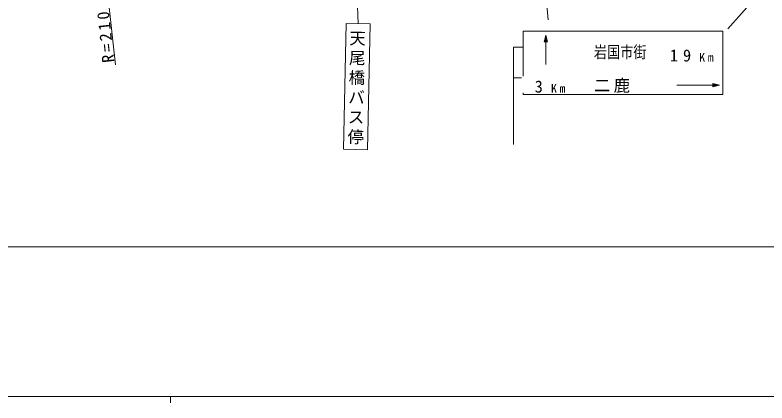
# Model space of a CAD drawing. Units: millimetres, scale not verified. Extents: x 40000 to 680000, y 20000 to 380000.
# Drawn here: x 144363 to 258738, y 204000 to 262989 of the extents above; entities that cross this region are included whole.
import ezdxf
from ezdxf.enums import TextEntityAlignment as Align

# ---------------------------------------------------------------- set-up
doc = ezdxf.new("R2010")
doc.units = ezdxf.units.MM
doc.header["$LTSCALE"] = 1000
doc.layers.add('S-BGD', color=7, linetype='Continuous', lineweight=13)
doc.layers.add('S-BGD-HTXT', color=7, linetype='Continuous', lineweight=13)
doc.styles.add('@ＭＳ ゴシック', font='')
doc.styles.add('ＭＳ ゴシック', font='')
doc.styles.get('@ＭＳ ゴシック').set_extended_font_data('@MS Gothic')
doc.styles.get('ＭＳ ゴシック').set_extended_font_data('MS Gothic')

msp = doc.modelspace()

# ---------------------------------------------------------------- linework, layer by layer
at = {"layer": 'S-BGD'}
for p, q in [((222731, 292712), (225476, 262241)), ((252796, 260915), (278923, 290332)), ((156400, 285684), (159625, 255423)), ((196552, 261687), (195832, 284042)), ((194739, 261725), (194342, 242568)), ((198362, 261650), (194739, 261725)), ((197965, 242493), (198362, 261650)), ((221644, 253669), (221644, 260519)), ((221644, 260519), (252044, 260519)), ((225111, 259939), (224861, 258939)), ((224899, 258964), (225111, 259834)), ((224936, 259002), (225111, 259734)), ((224974, 259039), (225111, 259634)), ((225361, 258939), (225111, 259939)), ((225111, 255482), (225111, 259939)), ((225111, 259837), (225324, 258964)), ((225111, 259734), (225286, 259002)), ((225111, 259634), (225249, 259039)), ((252044, 260519), (252044, 250919)), ((224861, 258939), (225361, 258939)), ((225324, 258964), (224899, 258964)), ((225286, 259002), (224936, 259002)), ((225249, 259039), (224974, 259039)), ((225011, 259077), (225111, 259532)), ((225211, 259077), (225011, 259077)), ((225049, 259114), (225111, 259432)), ((225174, 259114), (225049, 259114)), ((225086, 259152), (225111, 259329)), ((225136, 259152), (225086, 259152)), ((225111, 259532), (225211, 259077)), ((225111, 259432), (225174, 259114)), ((225111, 259152), (225111, 259329)), ((225111, 259329), (225136, 259152)), ((220192, 243298), (220192, 258123)), ((220192, 258123), (221644, 258123)), ((220192, 253423), (221407, 253423)), ((245032, 252304), (251505, 252304)), ((251505, 252304), (250505, 252554)), ((250505, 252554), (250505, 252054)), ((250505, 252054), (251505, 252304)), ((250530, 252092), (250530, 252517)), ((250530, 252517), (251400, 252304)), ((251402, 252304), (250530, 252092)), ((250567, 252129), (250567, 252479)), ((250567, 252479), (251300, 252304)), ((251300, 252304), (250567, 252129)), ((250605, 252167), (250605, 252442)), ((250605, 252442), (251200, 252304)), ((251200, 252304), (250605, 252167)), ((250642, 252204), (250642, 252404)), ((250642, 252404), (251097, 252304)), ((251097, 252304), (250642, 252204)), ((250680, 252242), (250680, 252367)), ((250680, 252367), (250997, 252304)), ((250997, 252304), (250680, 252242)), ((250717, 252279), (250717, 252329)), ((250717, 252329), (250895, 252304)), ((250717, 252304), (250895, 252304)), ((250895, 252304), (250717, 252279)), ((221644, 250919), (221644, 251169)), ((252044, 250919), (221644, 250919)), ((194342, 242568), (197965, 242493)), ((71796, 227753), (566750, 227753))]:
    msp.add_line(p, q, dxfattribs=at)
at = {"layer": 'S-BGD-HTXT'}
for p, q in [((40000, 205000), (579000, 205000)), ((168000, 205000), (168000, 204000))]:
    msp.add_line(p, q, dxfattribs=at)

# ---------------------------------------------------------------- texts
at = {"layer": 'S-BGD', "style": 'ＭＳ ゴシック', "width": 0.8}
msp.add_text('岩国市街', height=1833, dxfattribs=at).set_placement((232415, 255896), align=Align.BOTTOM_LEFT)
at = {"layer": 'S-BGD', "char_height": 1833, "attachment_point": 7}
for s, insert, rotation, style in [('\\T1.32;R=210', (159501, 255845), 96.2, 'ＭＳ ゴシック'), ('\\T1.2;天尾橋バス停', (195289, 260763), 268.9, '@ＭＳ ゴシック')]:
    msp.add_mtext(s, dxfattribs=dict(at, insert=insert, rotation=rotation, style=style))
at = {"layer": 'S-BGD', "attachment_point": 7, "style": 'ＭＳ ゴシック'}
for s, insert, char_height in [('\\T1.6;19', (243968, 255896), 1833), ('\\T1.44;Km', (248434, 255896), 1320), ('\\T1.6;\\~3', (221407, 251169), 1833), ('\\T1.2;二鹿', (232415, 251169), 1833), ('\\T1.44;Km', (225888, 251169), 1320)]:
    msp.add_mtext(s, dxfattribs=dict(at, insert=insert, char_height=char_height))

doc.saveas('drawing.dxf')
